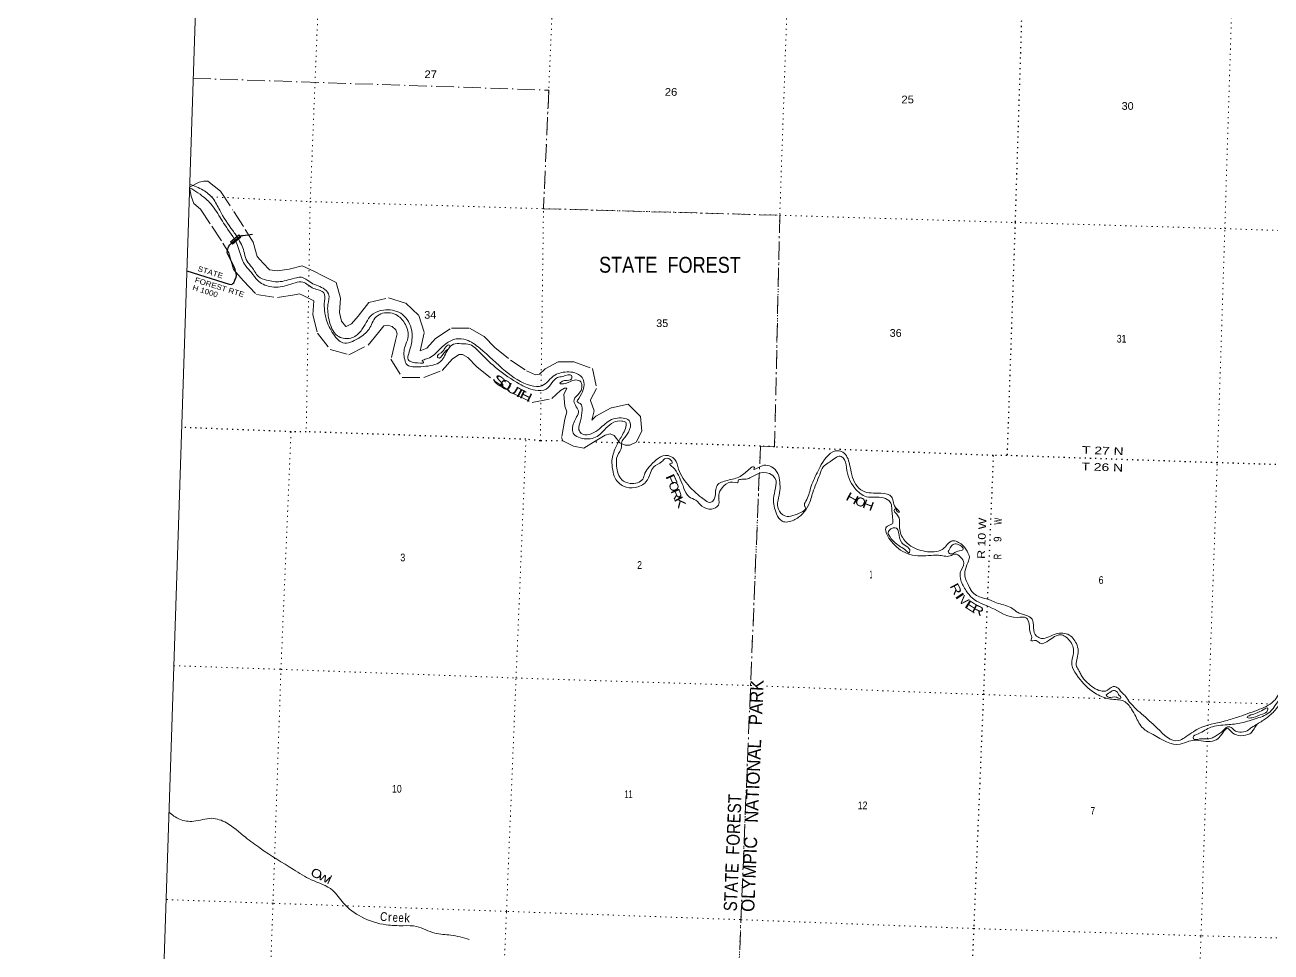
# Model space of a CAD drawing. Header units: feet. Extents: x -745759 to -493183, y 5472 to 195788.
# Drawn here: x -745759 to -717354, y 108570 to 129704 of the extents above; entities that cross this region are included whole.
import ezdxf
from ezdxf.enums import TextEntityAlignment as Align

# ---------------------------------------------------------------- set-up
doc = ezdxf.new("R2010")
doc.units = ezdxf.units.FT
doc.header["$LTSCALE"] = 80
doc.linetypes.add('DOT_DASHED', pattern=[7.7, 5, -1.2, 0.3, -1.2])
doc.linetypes.add('DOTTED', pattern=[1.5, 0.3, -1.2])
for name, color, linetype, lineweight in [('29', 7, 'Continuous', 25), ('31', 7, 'Continuous', 13), ('39', 7, 'Continuous', 13), ('4', 7, 'Continuous', 13), ('44', 7, 'DOT_DASHED', 13), ('6', 7, 'DOTTED', 25), ('7', 7, 'DOTTED', 13)]:
    doc.layers.add(name, color=color, linetype=linetype, lineweight=lineweight)
doc.layers.add('30', color=7, linetype='Continuous')
doc.layers.add('41', color=7, linetype='Continuous')

msp = doc.modelspace()

# ---------------------------------------------------------------- linework, layer by layer
at = {"layer": '29'}
msp.add_lwpolyline([(-742067.5, 124096.72), (-741102.79, 123797.19), (-741056.15, 123790.81), (-741034.61, 123794.75), (-741016.57, 123811.78), (-741000.27, 123828.09), (-740971.12, 123884.35), (-740946.71, 123951.58), (-740939.73, 123993.52), (-740945.42, 124039.2), (-740965.34, 124128.66), (-740988.27, 124186.52), (-741141.63, 124497.55), (-741146.96, 124524.77), (-741144.64, 124564.38), (-741124.89, 124626.76), (-741107.97, 124661.09), (-741091.08, 124687.87), (-741038.12, 124743.8), (-740982.23, 124791.57), (-740881.52, 124869.61), (-740862.32, 124881.28), (-740841.36, 124894.09), (-740815.75, 124902.25), (-740783.72, 124906.89), (-740569.5, 124936.44)], dxfattribs=at)
at = {"layer": '31'}
for p, q in [((-741074.31, 124762.05), (-740881.92, 124921.69)), ((-740881.92, 124921.69), (-740834.03, 124863.97))]:
    msp.add_line(p, q, dxfattribs=at)
msp.add_lwpolyline([(-740834.03, 124863.97), (-741026.42, 124704.33), (-741074.31, 124762.05)], dxfattribs=at)
msp.add_lwpolyline([(-741063.04, 124761), (-740882.96, 124910.42), (-740845.29, 124865.01), (-741025.37, 124715.59)], close=True, dxfattribs=at)
at = {"layer": '39'}
for points in [[(-722900.11, 142210.56), (-722526.6, 142062.18), (-722212.13, 141789.89), (-721813.75, 141338.86), (-721374.71, 140583.62), (-721035.4, 139963.35), (-720837.33, 139657.17), (-720328.13, 139460.16), (-719433.23, 139109.2), (-718854.39, 138729.96), (-718458.87, 138309.3), (-717982.85, 137726.17), (-717747.17, 137245.04), (-717704.32, 136944.79), (-717605.62, 136523.37), (-717368.68, 135866.66), (-717275.74, 135608.88), (-717134.33, 135351.28), (-716995.05, 134986.81), (-716693.52, 134537.47), (-716461.67, 133957.62), (-716320.03, 133498.24), (-716115.71, 133092.95), (-715906.49, 132554.32), (-715712.47, 132195.84), (-715785.73, 131817.31), (-715716.9, 131562.47), (-715598.64, 131384.44), (-715483.69, 130861.51), (-715453.52, 130287.35), (-715551.51, 129740.28), (-715774.02, 129002.26), (-715741.21, 128807.31), (-715524.65, 128197.78), (-715591.65, 127772.6), (-715567.56, 127509.39), (-715327.82, 126872.74), (-715180.44, 126612.89), (-714770.5, 126199.75), (-714203.8, 125716.06), (-713938.73, 125419.43), (-713764.55, 124861.96), (-713583.69, 124372.83), (-713221.34, 123981.69), (-712836.65, 123646.18), (-712567.72, 123292.91)], [(-742005.53, 125994.55), (-741636.66, 125741.37), (-741420.27, 125490.99), (-741203.61, 125143.75), (-740929.46, 124719.93), (-740806.13, 124357.82), (-740732.83, 124217.82), (-740595.65, 124059.24), (-740459.17, 123882.53), (-740177.99, 123740.63), (-739799.6, 123762.49), (-739421.02, 123840.84), (-739178.22, 123698.4), (-738942, 123594.54), (-738931.14, 123406.49), (-738890.51, 122997.37), (-738728.2, 122654.22), (-738509.69, 122458.23), (-738164.61, 122558.04), (-737916.09, 122770.48), (-737755.94, 123046.83), (-737605.25, 123131.86), (-737270.07, 123080.72), (-737086.23, 122875.97), (-737027.57, 122567.05), (-737093.24, 122383.93), (-737103.21, 122075.62), (-737045.33, 121954.36), (-736913.69, 121913.02), (-736671.22, 121917.87), (-736285.11, 122034.27), (-736110.85, 122310.08), (-735993.26, 122426.64), (-735809.1, 122437.76), (-735616.11, 122416.27), (-735369.46, 122217.18), (-734991.52, 121863.78), (-734491.91, 121523.88), (-734128.07, 121378.83), (-733876.84, 121401.52), (-733622.25, 121666.19), (-733498.1, 121691.71), (-733301.54, 121710.43), (-733300.32, 121637.74), (-733439.05, 121600.68), (-733531.11, 121569.89), (-733566.71, 121536.95), (-733439.7, 121532.1), (-733232.8, 121608.94), (-733108.43, 121588.04), (-733099.92, 121339.55), (-733242.35, 121155.33), (-733212.78, 121033.14), (-733142.97, 120907.4), (-733182.64, 120769.7), (-733250.46, 120635.09), (-733242.58, 120370.48), (-733100.32, 120290.39), (-732750.39, 120307.29), (-732514.28, 120512.13), (-732337.36, 120648.62), (-732152.57, 120675.86), (-732064.89, 120646.28), (-732072.54, 120501.31), (-732205.7, 120244.1), (-732295.4, 120065.94), (-732377.32, 119776.52), (-732361.43, 119562.04), (-732304.28, 119370.2), (-732113.52, 119187.37), (-731852.23, 119157.21), (-731604.91, 119286.98), (-731500, 119492.8), (-731423.95, 119631.13), (-731239.6, 119751.2), (-731158.08, 119822.74), (-731017.06, 119762.87), (-731004.67, 119718.01), (-731058.02, 119695.84), (-731019.5, 119647.96), (-730913.09, 119528.89), (-730736.37, 119140.8), (-730620.84, 118944.71), (-730468.27, 118870.28), (-730328.21, 118733.79), (-730106.63, 118668.83), (-729951.67, 118759.75), (-729942.19, 119003.52), (-729901.99, 119102.87), (-729732.12, 119265.86), (-729514, 119267.61)], [(-742003.23, 126073.79), (-741699.63, 125939.49), (-741478.71, 125753.5), (-741319.71, 125481.09), (-741022.76, 125017.8), (-740885.33, 124816.15), (-740755.21, 124498.06), (-740696.66, 124317.32), (-740584.9, 124179.89), (-740437.5, 123972.49), (-740249.04, 123886.6), (-739937.42, 123852.5), (-739570.55, 123941.38), (-739453.08, 123951.02), (-739267.41, 123845.06), (-738962.12, 123700.23), (-738837.88, 123572.4), (-738851.38, 123328.79), (-738826.39, 122984.83), (-738636.72, 122618.45), (-738503.68, 122560.9), (-738237.48, 122605.21), (-738060.85, 122786.1), (-737823.84, 123118.02), (-737586.31, 123203.78), (-737193.37, 123132.27), (-736954.13, 122794.25), (-736938.58, 122519.26), (-737010.96, 122215.34), (-737022.41, 122076.56), (-736985.36, 122042.87), (-736740.9, 121995.19), (-736677.93, 122004.89), (-736671.49, 122014.73), (-736700.64, 122044.09), (-736634.56, 122081.92), (-736468.05, 122158.28), (-736164.54, 122435.2), (-735925.98, 122547.15), (-735700.66, 122526.43), (-735391.13, 122335.03), (-734803.74, 121812.22), (-734228.91, 121485.59), (-733976.83, 121477.97), (-733678.6, 121722.82), (-733531.1, 121777.71), (-733184.59, 121758.42), (-733032.43, 121621.46), (-733035.23, 121393.57), (-733136.04, 121189.6), (-733169.33, 121112.19), (-733102.12, 121075.32), (-733059.53, 120924.39), (-733097.23, 120681.7), (-733129.56, 120473.1), (-733080.12, 120394.54), (-732893.26, 120371.26), (-732699.61, 120470.79), (-732426.75, 120686.34), (-732252.88, 120744.26), (-731967.5, 120658.7), (-732004.88, 120424.07), (-732126.76, 120249.16), (-732154.93, 120199.79), (-732159.55, 120080.93), (-732254.07, 119882.78), (-732271.21, 119649.39), (-732152.31, 119332.11), (-731961.52, 119254.2), (-731677.07, 119352.28), (-731627.47, 119485.57), (-731529.02, 119629.1), (-731367.13, 119794.41), (-731159.45, 119891.39), (-730944.93, 119800.47), (-730860.58, 119581.36), (-730615.39, 119188.64), (-730338.68, 118931.91), (-730098.27, 118831.93), (-730038.3, 118920.44), (-729982.75, 119206.84), (-729746.05, 119322.88), (-729457.88, 119412.75), (-729230.7, 119595.75), (-729152.61, 119631.1), (-729129.04, 119614.06), (-729140.61, 119576.17), (-729071.05, 119599.74), (-728868.41, 119670.68), (-728701.18, 119609.82), (-728574.94, 119429.46)], [(-736227.38, 122196.07), (-736333.57, 122113.37), (-736355.04, 122132.35), (-736231.58, 122264.66), (-736168.31, 122365.32), (-736080.06, 122402.3), (-736077.36, 122367.89), (-736147.02, 122289.85), (-736227.38, 122196.07)], [(-729514, 119267.61), (-729505.62, 119275.36), (-729502.04, 119315.58), (-729418.05, 119346.67), (-729290.42, 119357.93), (-729049.7, 119473.83), (-728787.15, 119475.9), (-728654.21, 119363.89), (-728650.42, 119149.87), (-728694.16, 118907.41), (-728628.85, 118561.92), (-728498.19, 118391.48), (-728234.7, 118417.73), (-728037.39, 118559.49), (-727898.44, 118757.96), (-727800.4, 119046.77), (-727643.3, 119452.37), (-727561.74, 119628.82), (-727324.72, 119805.39), (-727196.75, 119877.17), (-727109.38, 119839.53), (-727033.24, 119616.7), (-726843.61, 119145.4), (-726572.61, 118949.42), (-726188.02, 118922.62), (-726036.24, 118828.04), (-725992.3, 118556), (-725972.51, 118389.8), (-725978.11, 118349.66), (-726036.2, 118309.51), (-726133.85, 118238.59), (-726113.21, 118094.54), (-726008.67, 117927.12), (-725645.82, 117652.98), (-725160.98, 117608.23), (-724938.52, 117617.88), (-724670.63, 117601.59), (-724558.03, 117641.68), (-724431.51, 117572.28), (-724359.91, 117440.42), (-724437.31, 117215.38), (-724425.66, 117047.47), (-724301.77, 116806.67), (-724164.82, 116642.05), (-723733.33, 116419.76), (-723142.25, 116199.45), (-722930.97, 116181.29), (-722867.75, 116041.67), (-722841.39, 115836.88), (-722813.91, 115712.76), (-722829.51, 115675.02), (-722710.57, 115670.47), (-722625.99, 115612.77), (-722353.25, 115721.38), (-722102.07, 115794.51), (-721997.81, 115723.94), (-721856.01, 115476.41), (-721877.48, 115287.57), (-721894.29, 115114.7), (-721787.76, 114894.74), (-721433.09, 114513.98), (-721145.94, 114369.84), (-721016, 114336.63), (-720707.03, 114286.49), (-720536.2, 114110.48), (-720439.96, 113937.32), (-720272.58, 113672.67), (-720042.03, 113526.66), (-719426.69, 113307.43), (-719230.26, 113374.58), (-719051.68, 113398.02), (-718642.12, 113390.44), (-718511.04, 113490.35), (-718455.57, 113566.92), (-718344.5, 113671.63), (-718266.6, 113598.03), (-718100.47, 113508.96), (-717885.75, 113526.99), (-717798.97, 113578.15), (-717741.25, 113660.68), (-717668.48, 113766.85)], [(-728574.94, 119429.46), (-728555.71, 119041.34), (-728601.08, 118809.02), (-728561.91, 118621.91), (-728387.03, 118498.2), (-728201.7, 118539.54), (-727974.75, 118716.49), (-727989.86, 118743.3), (-727957.65, 118844.97), (-727849.05, 119145.48), (-727704.23, 119495.05), (-727606.15, 119680.96), (-727230.35, 119999.51), (-727116.62, 119964.9), (-726959.78, 119688.54), (-726822.1, 119231.33), (-726660.33, 119081.9), (-726250.56, 119027.9), (-726005.25, 118949.93), (-725911.76, 118706.26), (-725831.32, 118594.23), (-725875.12, 118610.03), (-725916.96, 118676.2), (-725935.5, 118666.82), (-725860.58, 118516.66), (-725825.99, 118315.6), (-725758.57, 118024.5), (-725603.71, 117853.14), (-725236, 117703.9), (-724854.81, 117745.83), (-724760.8, 117826.98), (-724647.55, 117935.64), (-724421.78, 117874.55), (-724284.99, 117705.9), (-724231.54, 117574.73), (-724264.85, 117444.85), (-724331.22, 117243.61), (-724331.03, 117144.74), (-724228.16, 116882.55), (-724175.16, 116791.75), (-723930.58, 116643.19), (-723752.88, 116592.01), (-723613.87, 116532.22), (-723285, 116422.81), (-723208.33, 116369.44), (-723135.7, 116316.22), (-722802.49, 116162.25), (-722769.85, 115963.28), (-722698.59, 115770.9), (-722587.49, 115720.25), (-722252.33, 115824.46), (-721956.61, 115797.02), (-721777.81, 115566.23), (-721750.35, 115389.65), (-721786.61, 115080.32), (-721728.03, 114977.2), (-721679.29, 114880.51), (-721544.36, 114715.96), (-721232.88, 114522.47), (-721130.07, 114518.54), (-720952.46, 114620.7), (-720840.9, 114582.14), (-720765.49, 114496.54), (-720687.59, 114422.94), (-720611.02, 114315.1), (-720308.27, 114000.89), (-719949.55, 113672.43), (-719463.8, 113391.57), (-719328, 113457), (-719002.96, 113664.5), (-718427.09, 113832.16), (-718134.97, 113919.86), (-717666.18, 114085.55), (-717296.94, 114287.33), (-717077.84, 114625.99), (-717003.97, 114760.37), (-716899.75, 115000.52), (-716684.84, 115127.49), (-716503.22, 115177.04), (-716069.8, 115315.84), (-715892.16, 115315.1), (-715814.91, 115380.75), (-715868.3, 115461.48), (-715910.54, 115517.57), (-715887.33, 115595.37), (-715858.32, 115614.44), (-715853.6, 115579.96), (-715788.88, 115531.08), (-715756.74, 115422.91), (-715765.68, 115348.6), (-715810.53, 115285.75)], [(-725945.9, 118243.51), (-726023.76, 118214.2), (-726079.31, 118135.62), (-726046.62, 118041.56), (-725887.65, 117872.06), (-725634.07, 117684.01), (-725606.92, 117668.16), (-725593.34, 117684.01), (-725767.54, 117897.73), (-725842.89, 118140.71), (-725895.81, 118233.52), (-725945.9, 118243.51)], [(-724713.24, 117700.07), (-724652.48, 117808.72), (-724583.45, 117870.64), (-724472.96, 117856.33), (-724386.61, 117792.5), (-724369.87, 117755.55), (-724494.81, 117709.88), (-724624.4, 117648.25), (-724700.3, 117669.31), (-724713.24, 117700.07)], [(-717668.76, 113766.44), (-717796.6, 113691.04), (-717898.44, 113616.25), (-718069.34, 113582.42), (-718194.79, 113627.57), (-718290.75, 113703.87), (-718347.27, 113704.01), (-718445.39, 113621.01), (-718617.89, 113494.43), (-718714.75, 113443.66), (-718981.88, 113427.64), (-719120.98, 113432.95), (-719130.05, 113459.53), (-719015.64, 113545.95), (-718727.22, 113694.32), (-718355.55, 113750.74), (-718028.71, 113796.76), (-717671.37, 113900.13), (-717374.88, 114048.19), (-717253.78, 114202.96), (-717141.83, 114382.28), (-717029.79, 114563.62), (-716942.07, 114638.96), (-716639.86, 114726.28), (-716600.91, 114793.39), (-716606.02, 114817.79), (-716504.97, 114872.44), (-716195.01, 114951.39), (-716045.81, 114998.15), (-716063.41, 115012.95), (-716157.69, 115028.66), (-716195.21, 115050.27), (-716128.11, 115114.28), (-715913.09, 115140.37), (-715702.54, 115206.97), (-715459.08, 115601.2), (-715334.08, 115804.24), (-715156.85, 115948.79), (-714963.24, 115943.41), (-714694.33, 115745.49), (-714531.7, 115618.22), (-714535.81, 115616.36), (-714626.22, 115627.88), (-714638.47, 115624.32), (-714504.67, 115534.46), (-714334.33, 115501.73), (-714164.23, 115670.76), (-713994.71, 115928.59), (-713830.25, 116107.93), (-713497.87, 116244.53), (-713286.23, 116339.35), (-713182.81, 116299.08), (-713096.87, 116172.72), (-712974.09, 116059.07), (-712801.64, 115872.92), (-712640.2, 115870.78), (-712497.44, 115907.7), (-712442.01, 115879.35), (-712310.95, 115926.8), (-712100.62, 116039.82), (-712035.72, 116047.43), (-711945.27, 115933), (-711778.03, 115716.78), (-711784.02, 115666.57), (-711696.59, 115578.48), (-711542.73, 115433.39), (-711403.67, 115359.81)], [(-721115.21, 114428.99), (-720999.26, 114507.49), (-720943.81, 114531.6), (-720858.3, 114498.07), (-720814.83, 114421.75), (-720778.64, 114365.89), (-720780.81, 114361.94), (-720881.06, 114379.9), (-721046.92, 114372.11), (-721096.15, 114404.26), (-721115.37, 114429.2)], [(-717668.48, 113766.85), (-717444.56, 113917.69), (-717235.05, 114113.46), (-717146.06, 114273.49), (-717141.55, 114382.73)], [(-717670.63, 114023.17), (-717530.64, 114092.48), (-717430.29, 114129), (-717432.17, 114080.64), (-717546.5, 113996.24), (-717765.57, 113917.85), (-717878.94, 113910.08), (-717900.8, 113918.98), (-717856.98, 113955.64), (-717711.65, 114006.58), (-717670.63, 114023.17)], [(-742479.05, 111757.72), (-742234.87, 111598.42), (-741911.63, 111551.77), (-741503.21, 111618.88), (-741164.02, 111515.13), (-740732.56, 111187.93), (-740395.05, 110936.95), (-739638.61, 110452.06), (-739231.7, 110220.62), (-738742.52, 109975.95), (-738499.32, 109688.23), (-738085.61, 109371.79), (-737521.28, 109190.83), (-737134.36, 109172.01), (-736830.19, 109154.34), (-736416.19, 109001.32), (-736050.45, 108957.08), (-735630.46, 108854.27)]]:
    msp.add_spline(points, degree=3, dxfattribs=at)
at = {"layer": '4'}
msp.add_lwpolyline([(-739699.92, 195787.95), (-708889.59, 194791.67), (-678077.93, 193837.75), (-647264.98, 192926.23), (-616450.81, 192057.09), (-585635.48, 191230.34), (-554819.03, 190445.97), (-524001.53, 189704), (-493183.05, 189004.41), (-497222.97, 5471.78), (-528293.91, 6177.09), (-559363.85, 6925.15), (-590432.73, 7715.93), (-621500.49, 8549.46), (-652567.08, 9425.72), (-683632.43, 10344.71), (-714696.49, 11306.44), (-745759.19, 12310.89)], close=True, dxfattribs=at)
msp.add_lwpolyline([(-739699.92, 195787.95), (-708889.59, 194791.67), (-678077.93, 193837.75), (-647264.98, 192926.23), (-616450.81, 192057.09), (-585635.48, 191230.34), (-554819.03, 190445.97), (-524001.53, 189704), (-493183.05, 189004.41), (-497222.97, 5471.78), (-528293.91, 6177.09), (-559363.85, 6925.15), (-590432.73, 7715.93), (-621500.49, 8549.46), (-652567.08, 9425.72), (-683632.43, 10344.71), (-714696.49, 11306.44), (-745759.19, 12310.89)], close=True, dxfattribs=at)
at = {"layer": '44'}
for points in [[(-741922.47, 128488.2), (-733816.17, 128217.27), (-733938.62, 125515.43), (-728553.49, 125366.21), (-728669.92, 120083.76), (-728993.86, 120103.06), (-728993.92, 120101.04), (-729557.73, 106385)], [(-742004.38, 126008.12), (-741790.41, 126116.99), (-741680.78, 126143.58), (-741587.38, 126145.2), (-741304.92, 125912.46), (-740996.17, 125449.09), (-740735.14, 125044.27), (-740558.76, 124750.16), (-740463.72, 124429.24), (-740330.66, 124277.08), (-740186.69, 124124.56), (-740000.73, 124095.94), (-739738.58, 124137.9), (-739442.85, 124211.88), (-739175.44, 124088.39), (-738965.52, 123983.37), (-738667.49, 123834.28), (-738564.92, 123475.09), (-738591.04, 123148.34), (-738541.43, 122949.76), (-738447.64, 122830.9), (-738433.99, 122826.89), (-738312.86, 122887.49), (-738163.38, 123066.95), (-737921.74, 123377.8), (-737468.36, 123485.81), (-737080.16, 123363.15), (-736780.05, 123082.9), (-736654.94, 122686.53), (-736724.68, 122372.53), (-736748.61, 122276.76), (-736601.17, 122334.48), (-736403.64, 122555.37), (-736038.42, 122792.89), (-735627.37, 122792.89), (-735287.39, 122603.91), (-735051.3, 122353.8), (-734691.18, 122065.55), (-734323.05, 121816.04), (-734124.19, 121724.85), (-734032.61, 121742.3), (-733900.2, 121864.59), (-733607.13, 122020.98), (-733249.23, 122020.98), (-732823.86, 121870.77), (-732727.36, 121420.21), (-732865.26, 121158.06), (-732863.87, 121142.75), (-732781.17, 120911.05), (-732837.6, 120696.5), (-732744, 120782.95), (-732390.31, 120975.97), (-732008.06, 121057.93), (-731726.94, 120776.66), (-731693.65, 120443.5), (-731825.49, 120191.67), (-731972.88, 120124.65), (-732078.95, 120124.65), (-732200.94, 120175.69)], [(-742004.38, 126008.12), (-741969.82, 125804.53), (-741909.72, 125633.36), (-741755, 125505.87), (-741497.98, 125120.15), (-741244.68, 124727.33), (-741112.46, 124506.84), (-741001.76, 124133.04), (-740774.8, 123873.51), (-740481.59, 123562.89), (-739998.91, 123488.59), (-739618.14, 123549.55), (-739502.41, 123578.49), (-739435.5, 123547.6), (-739233.96, 123446.77), (-739171.96, 123415.76), (-739171.66, 123414.72), (-739196.97, 123098.22), (-739092.29, 122679.27), (-738800.32, 122309.25), (-738376.79, 122184.61), (-737932.16, 122407.05), (-737695.88, 122690.73), (-737577.49, 122843.02), (-737490.82, 122863.67), (-737390.41, 122831.94), (-737304.77, 122751.97), (-737275.58, 122659.46), (-737308.7, 122510.32), (-737415.48, 122082.97), (-737158.66, 121665.41), (-736664.32, 121665.41), (-736249.25, 121827.92), (-736009.6, 122095.91), (-735860.48, 122192.89), (-735782.92, 122192.89), (-735660, 122124.56), (-735458.9, 121911.52), (-735047.53, 121582.25), (-734618.44, 121291.42), (-734200.11, 121099.58), (-733751.64, 121185.05), (-733549.73, 121371.52), (-733457.06, 121420.98), (-733404.91, 121420.98), (-733478.85, 121280.41), (-733454.53, 121012.69), (-733408.65, 120884.16), (-733452.49, 120717.49), (-733526.06, 120300.34), (-733499.26, 120221.34), (-733252.79, 120105.05), (-733018.38, 120053.9), (-732800.58, 120194.52), (-732533.51, 120352.05), (-732417.35, 120382.37), (-732326.43, 120341.94), (-732200.94, 120175.69)]]:
    msp.add_lwpolyline(points, dxfattribs=at)
at = {"layer": '6'}
for p, q in [((-732239.78, 120176.91), (-732800.58, 120194.52)), ((-723686.81, 119889.68), (-723821.86, 116612.11))]:
    msp.add_line(p, q, dxfattribs=at)
for points in [[(-722635.47, 142199.74), (-722664.46, 141164.57), (-722862.35, 135832.37), (-723023.64, 130519.76), (-723189.04, 125203.18), (-723372.52, 119888.89)], [(-733499.26, 120221.34), (-734010.97, 120223.14), (-734338.8, 120258.38), (-739346.68, 120429.8), (-739693.2, 120431.08), (-742185.31, 120529.22)], [(-711272.03, 119512.1), (-713287.95, 119565.15), (-718580.14, 119722.79), (-723372.52, 119888.89), (-723686.81, 119889.68), (-728669.92, 120083.76), (-728993.86, 120103.06), (-731825.49, 120191.67)], [(-723828.21, 116457.96), (-723910.41, 114463.17), (-724132.86, 109107.17), (-724352.73, 103785.38), (-724374.01, 103416.1)]]:
    msp.add_lwpolyline(points, dxfattribs=at)
at = {"layer": '7'}
for p, q in [((-739289.6, 123768.5), (-739346.68, 120429.8)), ((-734010.97, 120223.14), (-733995.33, 121367.51)), ((-718803.62, 113430.53), (-718795.63, 113672.86))]:
    msp.add_line(p, q, dxfattribs=at)
for points in [[(-718580.14, 119722.79), (-718408.34, 125061.43), (-718243.28, 130357.87), (-718019.18, 135691.68), (-717845.69, 141010.15), (-717698.48, 145232.67)], [(-728008.29, 140692.91), (-728192.63, 136000.67), (-728367.96, 130692.3), (-728553.49, 125366.21), (-728669.92, 120083.76)], [(-733993.89, 121472.82), (-733938.62, 125515.43), (-733704.43, 130852.64), (-733559.64, 135154.07)], [(-738968.54, 132831.51), (-739038.41, 131041.14), (-739256.97, 125677.02), (-739288.09, 123856.82)], [(-741504.08, 125785.67), (-739256.97, 125677.02), (-733938.62, 125515.43), (-728553.49, 125366.21), (-723195.11, 125201.26), (-718408.34, 125061.43), (-713084.39, 124875.1), (-711103.64, 124832.61)], [(-739693.2, 120431.08), (-739922.31, 115036.9), (-740104.44, 109682.29), (-740302.46, 104342.03), (-740311.02, 103935.05)], [(-735018.82, 103761.46), (-735002.28, 104180.24), (-734782.47, 109498), (-734564.65, 114817.81), (-734338.8, 120258.38)], [(-728993.92, 120101.04), (-729217.78, 114661.88), (-729440.5, 109305.35), (-729557.73, 106385), (-729666.64, 103969.55), (-729672.88, 103587.39)], [(-718793.92, 113724.8), (-718775.96, 114269.67), (-718579.87, 119738.9)], [(-742364.66, 115098.54), (-739922.67, 115014.74), (-734564.65, 114817.81), (-729216.3, 114645.2), (-729165.73, 114643.23)], [(-728853.44, 114631.1), (-723910.8, 114439), (-721059.51, 114344.97)], [(-720625.19, 114330.65), (-718775.96, 114269.67), (-717362.86, 114227.72)], [(-719153.09, 103248.56), (-719137.19, 103622.87), (-718951.62, 108941.15), (-718805.26, 113380.78)], [(-711613.32, 108728.05), (-713621.11, 108786.96), (-718951.62, 108941.15), (-724132.86, 109107.17), (-729454.53, 109309.59), (-734782.47, 109498), (-740104.44, 109682.29), (-742540.75, 109766.65)]]:
    msp.add_lwpolyline(points, dxfattribs=at)

# ---------------------------------------------------------------- texts
at = {"layer": '30', "width": 1.15}
for s, p in [('STATE', (-741832.86, 124098.61)), ('FOREST RTE', (-741897.57, 123841.48)), ('H 1000', (-741950.71, 123667.57))]:
    msp.add_text(s, height=120, rotation=342.751, dxfattribs=at).set_placement(p)
at = {"layer": '41'}
for s, rotation, width, p in [('S', 321.347, 1.8, (-735001.64, 121511.51)), ('O', 327.165, 1.3, (-734856.97, 121416.86)), ('U', 329.025, 1.4, (-734701.6, 121321.37)), ('T', 331.176, 1.65, (-734530.14, 121224.83)), ('H', 333.916, 1.4, (-734380.76, 121156.16)), ('F', 293.496, 1.6, (-731110.62, 119299.01)), ('O', 292.154, 1.1, (-731056.36, 119145.91)), ('R', 292.154, 1.25, (-730998, 118969.06)), ('H', 331.903, 1.45, (-726946.03, 118824.22)), ('K', 297.432, 1.45, (-730911.12, 118781.41)), ('O', 335.541, 1.1, (-726753.42, 118739.38)), ('H', 339.269, 1.3, (-726568.65, 118665.97)), ('R', 296.662, 1.35, (-724626.35, 116800.41)), ('I', 304.53, 1.9, (-724531.84, 116630.07)), ('E', 327.543, 1.7, (-724235.02, 116362.18)), ('R', 334.795, 1.35, (-724076.04, 116274.82)), ('O', 330.791, 1.2, (-739160.69, 110272.57)), ('w', 335.047, 1.35, (-738973.77, 110186.17)), ('l', 335.047, 1.05, (-738857.89, 110125.78)), ('C', 353.126, 0.85, (-737592.04, 109279.94)), ('e', 357.168, 0.8, (-737320.55, 109261)), ('e', 357.263, 0.8, (-737188.73, 109254.7)), ('k', 356.912, 0.95, (-737052.38, 109247.7))]:
    msp.add_text(s, height=200, rotation=rotation, dxfattribs=dict(at, width=width)).set_placement(p, align=Align.CENTER)
for s, rotation, p in [('V', 317.168, (-724423.52, 116508.98)), ('r', 357.168, (-737445.21, 109267.61))]:
    msp.add_text(s, height=200, rotation=rotation, dxfattribs=at).set_placement(p, align=Align.CENTER)
at = {"layer": '44'}
for s, height, rotation, width, p in [('STATE  FOREST', 363, 359.919, 0.85, (-732672.69, 124057.22)), ('OLYMPIC   NATIONAL   PARK', 300, 87.646, 0.95, (-729135.43, 109481.92)), ('STATE  FOREST', 300, 87.646, 0.85, (-729532.62, 109495.62))]:
    msp.add_text(s, height=height, rotation=rotation, dxfattribs=dict(at, width=width)).set_placement(p)
at = {"layer": '6'}
for s, rotation, width, p in [('T 27 N', 358.015, 1.35, (-721665.73, 119929.79)), ('T 26 N', 358.015, 1.35, (-721677.64, 119553.87)), ('R 10 W', 87.64, 1.2, (-723879.9, 117530.5)), ('W', 87.64, 0.65, (-723494.16, 118308.17)), ('9', 87.64, 0.95, (-723502.76, 117916.45)), ('R', 87.64, 0.7, (-723504.03, 117519.87))]:
    msp.add_text(s, height=175, rotation=rotation, dxfattribs=dict(at, width=width)).set_placement(p)
at = {"layer": '7'}
for s, width, p in [('27', 1.1, (-736652.21, 128492.3)), ('26', 1.1, (-731174.95, 128089.37)), ('25', 1.1, (-725780.89, 127917.01)), ('30', 1.05, (-720760.79, 127769.56)), ('34', 1.05, (-736656.74, 123006.92)), ('35', 1.05, (-731369.22, 122818.15)), ('36', 1.05, (-726047.96, 122595.12)), ('31', 0.85, (-720871.97, 122464.85)), ('3', 0.85, (-737200.93, 117477.51)), ('2', 0.85, (-731803.96, 117305.61)), ('1', 0.4, (-726506.6, 117091.6)), ('6', 0.85, (-721284.66, 116963.63)), ('10', 0.85, (-737392.27, 112204.94)), ('11', 0.65, (-732090.89, 112082.07)), ('12', 0.85, (-726775.63, 111826.47)), ('7', 0.85, (-721472.12, 111701.59))]:
    msp.add_text(s, height=175, dxfattribs=dict(at, width=width)).set_placement(p)

doc.saveas('drawing.dxf')
